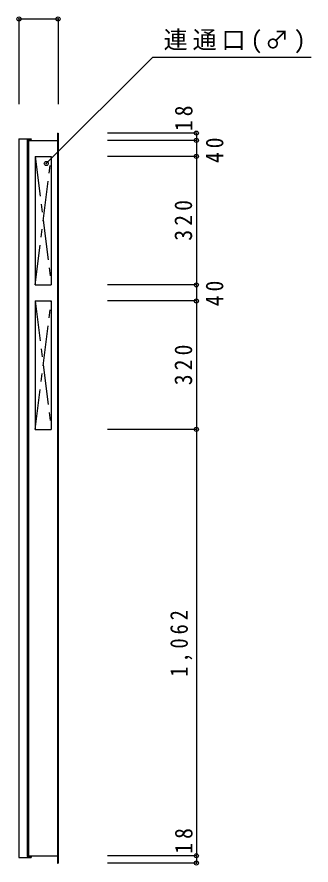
# Model space of a CAD drawing. Units: millimetres at full size, sheet at 1:20; details may follow other scales. Extents: x -8224 to 8256, y -8309 to 9191.
# Drawn here: x 4113 to 4845, y 27 to 2140 of the extents above; entities that cross this region are included whole.
import ezdxf

# ---------------------------------------------------------------- set-up
doc = ezdxf.new("R2010")
doc.units = ezdxf.units.MM
doc.header["$LTSCALE"] = 20
doc.header["$PDMODE"] = 32
doc.header["$PDSIZE"] = 10
doc.linetypes.add('CHAIN1', pattern=[8, 5, -1, 1, -1])
doc.layers.add('0-0', color=4, linetype='Continuous')
doc.styles.add('ＭＳ ゴシック', font='')
doc.styles.get('ＭＳ ゴシック').set_extended_font_data('MS Gothic')

msp = doc.modelspace()

# ---------------------------------------------------------------- linework, layer by layer
at = {"layer": '0-0'}
for p, q in [((4118.47, 2134.65), (4118.47, 1922.59)), ((4118.47, 2134.65), (4215.47, 2134.65)), ((4215.47, 2134.65), (4215.47, 1922.59)), ((4186.27, 1774.64), (4450.95, 2039.32)), ((4450.95, 2039.32), (4844.64, 2039.32)), ((4559.57, 1850.37), (4338.96, 1850.37)), ((4559.57, 1850.37), (4559.57, 1832.37)), ((4559.57, 1832.37), (4338.96, 1832.37)), ((4559.57, 1832.37), (4559.57, 1792.37)), ((4559.57, 1792.37), (4338.96, 1792.37)), ((4559.57, 1792.37), (4559.57, 1472.37)), ((4559.57, 1472.37), (4338.96, 1472.37)), ((4559.57, 1472.37), (4559.57, 1432.37)), ((4559.57, 1432.37), (4338.96, 1432.37)), ((4559.57, 1432.37), (4559.57, 1112.37)), ((4559.57, 1112.37), (4338.96, 1112.37)), ((4559.57, 1112.37), (4559.57, 50.37)), ((4559.57, 50.37), (4338.96, 50.37)), ((4559.57, 50.37), (4559.57, 32.37)), ((4559.57, 32.37), (4338.96, 32.37))]:
    msp.add_line(p, q, dxfattribs=at)
at = {"layer": '0-0', "color": 7}
for p, q in [((4214.47, 1850.37), (4214.47, 32.37)), ((4214.47, 1850.37), (4215.47, 1850.37)), ((4214.97, 1850.37), (4214.97, 32.37)), ((4215.47, 1850.37), (4215.47, 32.37)), ((4118.47, 1836.37), (4118.47, 46.37)), ((4118.47, 1836.37), (4148.47, 1836.37)), ((4138.47, 1834.37), (4138.47, 48.37)), ((4138.47, 1834.37), (4148.47, 1834.37)), ((4138.47, 1832.37), (4214.47, 1832.37)), ((4142.47, 1832.37), (4142.47, 50.37)), ((4148.47, 1836.37), (4148.47, 1834.37)), ((4118.47, 46.37), (4148.47, 46.37)), ((4138.47, 50.37), (4214.47, 50.37)), ((4214.47, 32.37), (4215.47, 32.37))]:
    msp.add_line(p, q, dxfattribs=at)
at = {"layer": '0-0', "linetype": 'CHAIN1'}
for p, q in [((4158.47, 1792.37), (4198.47, 1472.37)), ((4158.47, 1472.37), (4198.47, 1792.37)), ((4158.47, 1432.37), (4198.47, 1112.37)), ((4158.47, 1112.37), (4198.47, 1432.37))]:
    msp.add_line(p, q, dxfattribs=at)
at = {"layer": '0-0', "color": 7}
for points in [[(4158.47, 1792.37), (4198.47, 1792.37), (4198.47, 1472.37)], [(4158.47, 1792.37), (4158.47, 1472.37), (4198.47, 1472.37)], [(4158.47, 1432.37), (4198.47, 1432.37), (4198.47, 1112.37)], [(4158.47, 1432.37), (4158.47, 1112.37), (4198.47, 1112.37)], [(4138.47, 48.37), (4148.47, 48.37), (4148.47, 46.37)]]:
    msp.add_lwpolyline(points, dxfattribs=at)
at = {"layer": '0-0', "color": 5}
for p in [(4118.47, 2134.65), (4215.47, 2134.65), (4559.57, 1850.37), (4559.57, 1832.37), (4559.57, 1792.37), (4186.27, 1774.64), (4559.57, 1472.37), (4559.57, 1432.37), (4559.57, 1112.37), (4559.57, 50.37), (4559.57, 32.37)]:
    msp.add_point(p, dxfattribs=at)

# ---------------------------------------------------------------- texts
at = {"layer": '0-0', "color": 7, "insert": (4478.01, 2049.09), "char_height": 43.99, "attachment_point": 7, "style": 'ＭＳ ゴシック'}
msp.add_mtext('\\T1.2;連通口(♂)', dxfattribs=at)
at = {"layer": '0-0', "color": 7, "char_height": 43.99, "attachment_point": 7, "rotation": 90, "style": 'ＭＳ ゴシック'}
for s, insert in [('\\T1.36;\\W0.9;18', (4550.43, 1855.59)), ('\\T1.36;\\W0.9;40', (4627.27, 1775.87)), ('\\T1.38;\\W0.9;320', (4549.57, 1582.37)), ('\\T1.36;\\W0.9;40', (4627.17, 1419.26)), ('\\T1.38;\\W0.9;320', (4549.57, 1222.37)), ('\\T1.38;\\W0.85;1,062', (4549.57, 496.37)), ('\\T1.36;\\W0.9;18', (4550.49, 55.81))]:
    msp.add_mtext(s, dxfattribs=dict(at, insert=insert))

doc.saveas('drawing.dxf')
